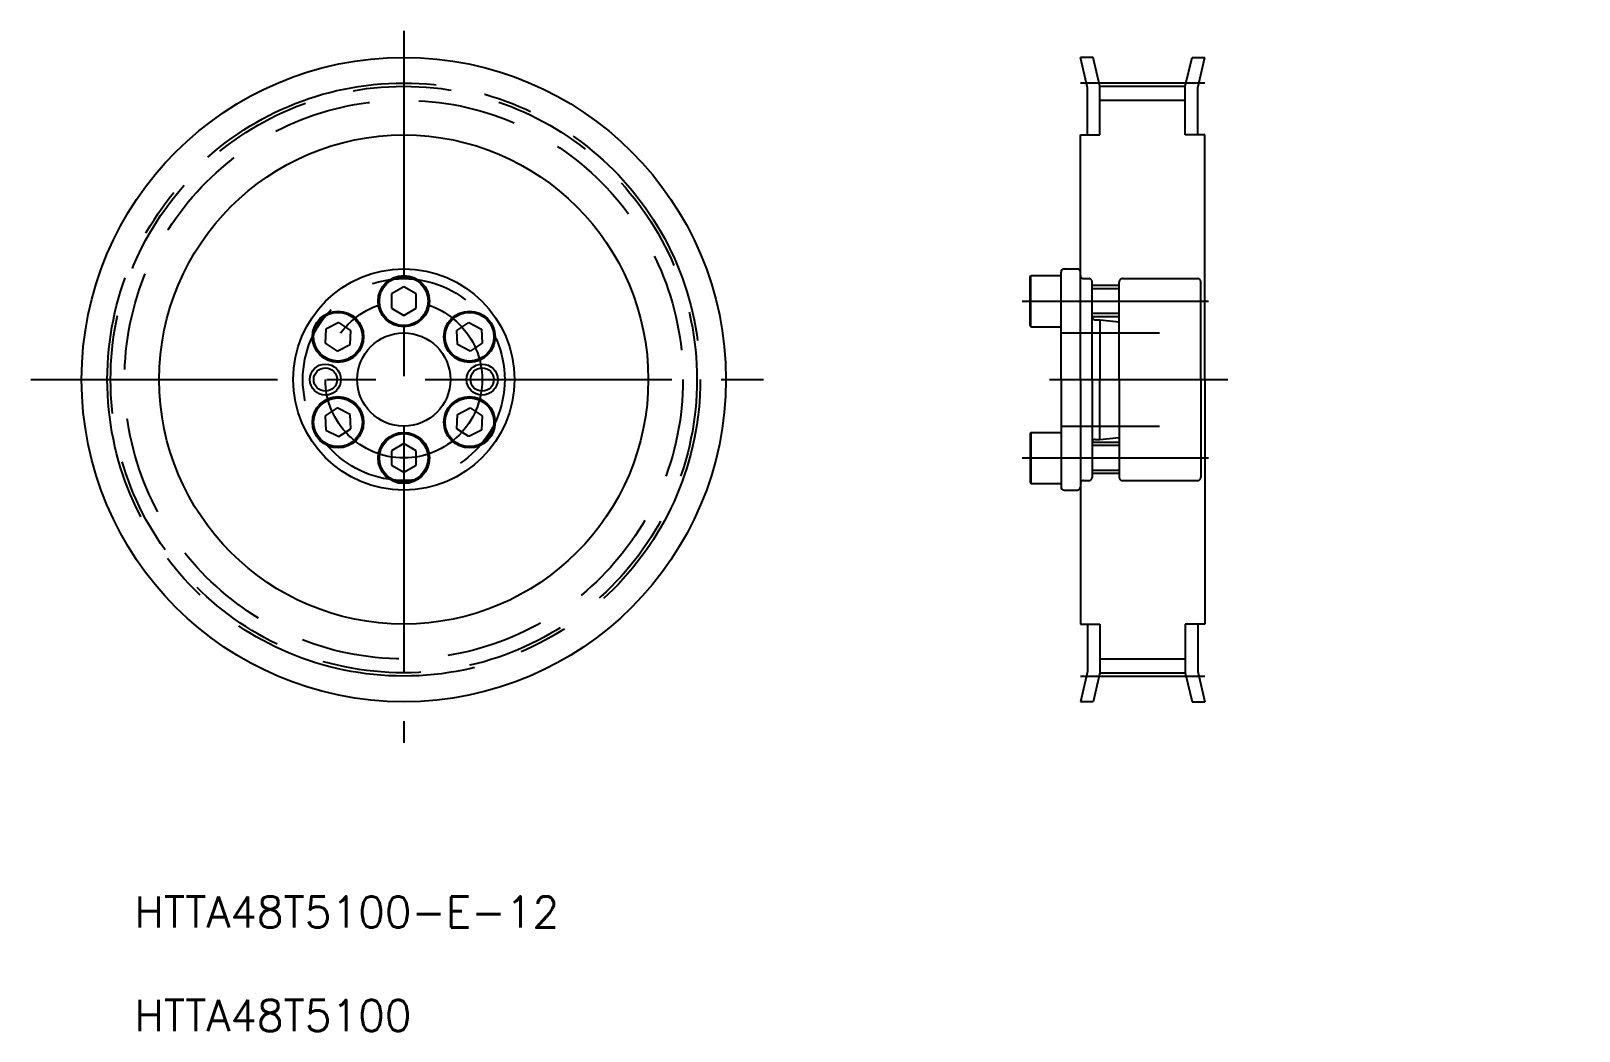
# Model space of a CAD drawing. Extents: x 2 to 201, y 18 to 147.
import ezdxf

# ---------------------------------------------------------------- set-up
doc = ezdxf.new("R2010")
doc.units = 0
doc.header["$PDMODE"] = 1
doc.linetypes.add('CENTER', pattern=[50.8, 31.75, -6.35, 6.35, -6.35])
doc.linetypes.add('DASHED', pattern=[19.05, 12.7, -6.35])
doc.layers.get('0').update_dxf_attribs({"linetype": 'CONTINUOUS'})
doc.layers.add('CENTER', color=1, linetype='CENTER')
doc.styles.add('MISUMI', font='txt.shx')

# ---------------------------------------------------------------- blocks, each defined once
blk = doc.blocks.new('*U5')
at = {"color": 7, "linetype": 'CONTINUOUS', "style": 'MISUMI'}
for s, p in [('HTTA48T5100-E-12', (15.05, 31.56)), ('HTTA48T5100', (15.05, 18.23))]:
    blk.add_text(s, height=4, dxfattribs=at).set_placement(p)

msp = doc.modelspace()

# ---------------------------------------------------------------- linework, layer by layer
at = {"color": 7, "linetype": 'CONTINUOUS'}
for p, q in [((137.81, 139.73), (136.9, 143.64)), ((138.54, 143.64), (136.9, 143.64)), ((139.41, 139.92), (138.54, 143.64)), ((150.41, 139.92), (151.29, 143.64)), ((151.29, 143.64), (152.93, 143.64)), ((152.01, 139.73), (152.93, 143.64)), ((137.81, 133.64), (137.81, 139.73)), ((139.41, 133.64), (139.41, 139.92)), ((139.41, 139.92), (150.41, 139.92)), ((150.41, 133.64), (150.41, 139.92)), ((152.01, 133.64), (152.01, 139.73)), ((136.91, 102.14), (136.91, 133.64)), ((136.91, 133.64), (139.41, 133.64)), ((152.91, 133.64), (150.41, 133.64)), ((152.91, 102.14), (152.91, 133.64)), ((134.41, 102.14), (134.41, 115.99)), ((134.81, 116.39), (136.51, 116.39)), ((136.91, 102.14), (136.91, 115.99)), ((49.73, 114.09), (48.13, 113.17)), ((51.33, 113.17), (49.73, 114.09)), ((130.41, 115.38), (130.51, 115.54)), ((130.41, 109.11), (130.41, 115.38)), ((130.51, 108.94), (130.51, 115.54)), ((130.51, 115.54), (134.41, 115.54)), ((134.41, 108.94), (134.41, 115.54)), ((134.41, 110.24), (134.41, 114.24)), ((48.13, 113.17), (48.13, 111.32)), ((50.53, 113.63), (50.53, 113.63)), ((50.93, 113.4), (50.93, 113.4)), ((51.33, 111.32), (51.33, 113.17)), ((48.13, 111.32), (49.73, 110.4)), ((49.73, 110.4), (51.33, 111.32)), ((39.71, 108.65), (39.61, 106.81)), ((41.35, 109.49), (39.71, 108.65)), ((42.9, 108.48), (41.35, 109.49)), ((42.81, 106.64), (42.9, 108.48)), ((56.55, 108.48), (58.1, 109.49)), ((56.65, 106.64), (56.55, 108.48)), ((58.1, 109.49), (59.75, 108.65)), ((59.75, 108.65), (59.84, 106.81)), ((130.41, 109.11), (130.51, 108.94)), ((130.51, 108.94), (134.41, 108.94)), ((39.61, 106.81), (41.16, 105.8)), ((41.16, 105.8), (42.81, 106.64)), ((58.3, 105.8), (56.65, 106.64)), ((59.84, 106.81), (58.3, 105.8)), ((134.41, 102.14), (134.41, 88.29)), ((136.91, 102.14), (136.91, 88.29)), ((136.91, 102.14), (136.91, 70.64)), ((152.91, 102.14), (152.91, 70.64)), ((41.16, 98.49), (39.61, 97.48)), ((42.81, 97.65), (41.16, 98.49)), ((56.65, 97.65), (58.3, 98.49)), ((58.3, 98.49), (59.84, 97.48)), ((39.61, 97.48), (39.71, 95.64)), ((41.35, 94.8), (42.9, 95.8)), ((42.9, 95.8), (42.81, 97.65)), ((56.55, 95.8), (56.65, 97.65)), ((58.1, 94.8), (56.55, 95.8)), ((59.84, 97.48), (59.75, 95.64)), ((39.71, 95.64), (41.35, 94.8)), ((49.73, 93.89), (48.13, 92.97)), ((51.33, 92.97), (49.73, 93.89)), ((59.75, 95.64), (58.1, 94.8)), ((130.41, 95.18), (130.51, 95.34)), ((130.41, 95.18), (130.41, 88.91)), ((130.51, 95.34), (130.51, 88.74)), ((130.51, 95.34), (134.41, 95.34)), ((134.41, 95.34), (134.41, 88.74)), ((134.41, 94.04), (134.41, 90.04)), ((48.13, 92.97), (48.13, 91.12)), ((51.33, 91.12), (51.33, 92.97)), ((48.13, 91.12), (49.73, 90.2)), ((49.73, 90.2), (51.33, 91.12)), ((130.41, 88.91), (130.51, 88.74)), ((130.51, 88.74), (134.41, 88.74)), ((134.81, 87.89), (136.51, 87.89)), ((136.91, 70.64), (139.41, 70.64)), ((137.81, 70.64), (137.81, 64.55)), ((139.41, 70.64), (139.41, 64.37)), ((150.41, 70.64), (150.41, 64.37)), ((152.91, 70.64), (150.41, 70.64)), ((152.01, 70.64), (152.01, 64.55)), ((137.81, 64.55), (136.9, 60.64)), ((139.41, 64.37), (138.54, 60.64)), ((139.41, 64.37), (150.41, 64.37)), ((150.41, 64.37), (151.29, 60.64)), ((152.01, 64.55), (152.93, 60.64)), ((138.54, 60.64), (136.9, 60.64)), ((151.29, 60.64), (152.93, 60.64))]:
    msp.add_line(p, q, dxfattribs=at)
at = {"color": 3, "linetype": 'CONTINUOUS'}
for p, q in [((139.41, 138.12), (150.41, 138.12)), ((139.41, 66.17), (150.41, 66.17))]:
    msp.add_line(p, q, dxfattribs=at)
at = {"color": 3, "linetype": 'DASHED'}
for p, q in [((137.32, 115.14), (138.01, 115.14)), ((138.41, 102.14), (138.41, 114.74)), ((141.91, 114.24), (138.41, 114.24)), ((141.91, 113.84), (138.41, 113.84)), ((141.91, 102.14), (141.91, 114.74)), ((142.31, 115.14), (152.01, 115.14)), ((152.41, 102.14), (152.41, 114.74)), ((141.91, 110.64), (138.41, 110.64)), ((141.91, 110.24), (138.41, 110.24)), ((138.82, 109.84), (139.41, 109.84)), ((139.41, 109.84), (139.41, 102.14)), ((139.41, 109.84), (141.91, 109.59)), ((134.41, 108.14), (152.91, 108.14)), ((138.41, 102.14), (138.41, 89.54)), ((139.41, 94.44), (139.41, 102.14)), ((141.91, 102.14), (141.91, 89.54)), ((152.41, 102.14), (152.41, 89.54)), ((134.41, 96.14), (152.91, 96.14)), ((141.91, 94.04), (138.41, 94.04)), ((138.82, 94.44), (139.41, 94.44)), ((139.41, 94.44), (141.91, 94.69)), ((141.91, 93.64), (138.41, 93.64)), ((141.91, 90.44), (138.41, 90.44)), ((141.91, 90.04), (138.41, 90.04)), ((137.32, 89.14), (138.01, 89.14)), ((142.31, 89.14), (152.01, 89.14))]:
    msp.add_line(p, q, dxfattribs=at)
at = {"color": 7, "linetype": 'CONTINUOUS'}
for centre, radius in [((49.73, 102.14), 41.5), ((49.73, 102.14), 31.5), ((49.73, 102.14), 14.25), ((49.73, 112.24), 3.3), ((49.73, 112.24), 3.14), ((41.26, 107.65), 3.3), ((41.26, 107.65), 3.14), ((58.2, 107.65), 3.3), ((58.2, 107.65), 3.14), ((49.73, 102.14), 6), ((39.63, 102.14), 1.5), ((59.83, 102.14), 1.5), ((41.26, 96.64), 3.3), ((41.26, 96.64), 3.14), ((58.2, 96.64), 3.3), ((58.2, 96.64), 3.14), ((49.73, 92.04), 3.3), ((49.73, 92.04), 3.14)]:
    msp.add_circle(centre, radius, dxfattribs=at)
at = {"color": 3, "linetype": 'DASHED'}
for radius in [37.77, 35.97, 13]:
    msp.add_circle((49.73, 102.14), radius, dxfattribs=at)
at = {"color": 3}
for centre in [(39.63, 102.14), (59.83, 102.14)]:
    msp.add_circle(centre, 2, dxfattribs=at)
at = {"color": 7, "linetype": 'CONTINUOUS'}
for centre, start, end in [((134.81, 115.99), 90, 180), ((136.51, 115.99), 0, 90), ((134.81, 88.29), 180, 270), ((136.51, 88.29), 270, 0)]:
    msp.add_arc(centre, 0.4, start, end, dxfattribs=at)
at = {"color": 3, "linetype": 'DASHED'}
for centre, radius, start, end in [((137.32, 115.55), 0.41, 180, 270), ((138.01, 114.74), 0.4, 0, 90), ((142.31, 114.74), 0.4, 90, 180), ((152.01, 114.74), 0.4, 0, 90), ((138.82, 110.25), 0.41, 180, 270), ((138.82, 94.03), 0.41, 90, 180), ((137.32, 88.73), 0.41, 90, 180), ((138.01, 89.54), 0.4, 270, 0), ((142.31, 89.54), 0.4, 180, 270), ((152.01, 89.54), 0.4, 270, 0)]:
    msp.add_arc(centre, radius, start, end, dxfattribs=at)
at = {"color": 7, "linetype": 'CONTINUOUS'}
for p in [(199.34, 126.85), (197.34, 124.35), (200.64, 121.65), (201.14, 121.65), (200.64, 113.05), (201.14, 113.05), (197.34, 110.35), (199.34, 107.85), (197.34, 106.6)]:
    msp.add_point(p, dxfattribs=at)
at = {"layer": 'CENTER', "color": 1, "linetype": 'CENTER'}
for p, q in [((49.73, 147.04), (49.73, 55.37)), ((136.91, 140.34), (152.91, 140.34)), ((129.41, 112.24), (153.41, 112.24)), ((1.7, 102.14), (96.08, 102.14)), ((132.91, 102.14), (155.91, 102.14)), ((129.41, 92.04), (153.41, 92.04)), ((136.91, 63.95), (152.91, 63.95))]:
    msp.add_line(p, q, dxfattribs=at)
for radius in [38.19, 10.1]:
    msp.add_circle((49.73, 102.14), radius, dxfattribs=at)

# ---------------------------------------------------------------- block references
at = {"color": 7, "linetype": 'CONTINUOUS'}
msp.add_blockref('*U5', (0, 0), dxfattribs=at)

doc.saveas('drawing.dxf')
